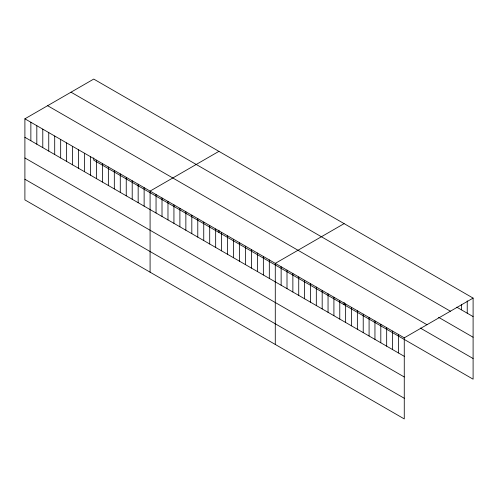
<?xml version="1.0" encoding="UTF-8"?>
<svg xmlns="http://www.w3.org/2000/svg" width="498" height="498" viewBox="0 0 498 498"><rect width="100%" height="100%" fill="white"/><g stroke="black" fill="none" stroke-linecap="round" stroke-linejoin="round"><path stroke-width="0.75" d="M24.9 118.817L404.264 337.837L404.264 418.924L24.9 199.903L24.9 118.817L93.736 79.076L473.1 298.097L473.1 379.183L93.736 160.163L93.736 157.866M218.927 151.348L150.091 191.095L150.091 272.182M344.118 223.627L275.282 263.374L275.282 344.46M404.264 337.837L473.1 298.097M456.815 307.185L473.1 316.585M71.021 92.186L450.385 311.213M438.576 317.307L473.1 337.239M47.615 105.701L426.979 324.727M420.337 328.064L473.1 358.523M24.9 137.305L404.264 356.325M24.9 157.966L404.264 376.986M24.9 179.249L404.264 398.269M467.236 300.873L467.236 313.198M461.372 304.421L461.372 309.812M398.4 334.457L398.4 352.945M392.536 331.07L392.536 349.559M386.672 327.684L386.672 346.172M380.808 324.298L380.808 342.786M374.95 320.917L374.95 339.406M369.086 317.531L369.086 336.019M363.223 314.145L363.223 332.633M357.359 310.758L357.359 329.246M351.495 307.378L351.495 325.866M345.631 303.992L345.631 322.48M344.118 302.423L344.118 304.714M339.773 300.605L339.773 319.094M333.909 297.219L333.909 315.707M328.045 293.839L328.045 312.327M322.181 290.452L322.181 308.941M316.317 287.066L316.317 305.554M310.453 283.679L310.453 302.168M304.595 280.299L304.595 298.788M298.732 276.913L298.732 295.401M292.868 273.526L292.868 292.015M287.004 270.14L287.004 288.628M281.14 266.754L281.14 285.248M269.318 259.931L269.318 278.419M263.355 256.489L263.355 274.977M257.398 253.046L257.398 271.535M251.434 249.604L251.434 268.092M245.47 246.161L245.47 264.65M239.513 242.719L239.513 261.207M233.55 239.277L233.55 257.765M227.586 235.84L227.586 254.329M221.629 232.398L221.629 250.886M218.927 230.144L218.927 232.435M215.665 228.956L215.665 247.444M209.702 225.513L209.702 244.001M203.744 222.071L203.744 240.559M197.781 218.628L197.781 237.116M191.817 215.186L191.817 233.674M185.86 211.743L185.86 230.232M179.896 208.301L179.896 226.789M173.933 204.859L173.933 223.347M167.975 201.422L167.975 219.911M162.012 197.98L162.012 216.468M156.048 194.537L156.048 213.026M144.127 187.653L144.127 206.141M138.164 184.21L138.164 202.698M132.207 180.768L132.207 199.256M126.243 177.325L126.243 195.814M120.279 173.883L120.279 192.371M114.322 170.441L114.322 188.935M108.359 167.004L108.359 185.493M102.401 163.562L102.401 182.05M96.438 160.119L96.438 178.608M90.474 156.677L90.474 175.165M84.517 153.235L84.517 171.723M78.553 149.792L78.553 168.28M72.59 146.35L72.59 164.838M66.632 142.907L66.632 161.396M60.669 139.465L60.669 157.953M54.705 136.029L54.705 154.517M48.748 132.586L48.748 151.075M42.784 129.144L42.784 147.632M36.821 125.701L36.821 144.19M30.864 122.259L30.864 140.747"/></g></svg>
